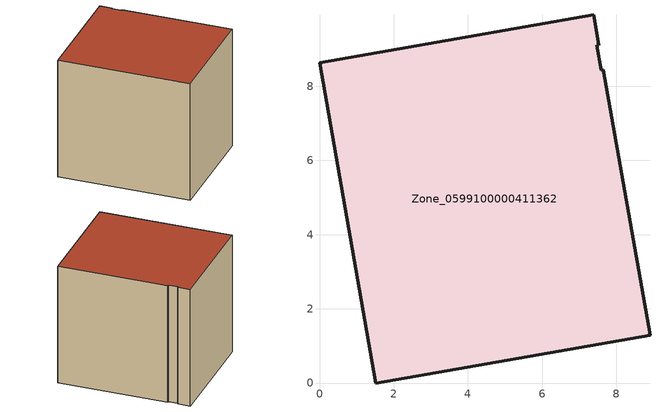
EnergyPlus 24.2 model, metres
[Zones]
Zone_0599100000411362
 floor ground (C_G): 7.39,9.92 7.53,9.11 7.47,9.1 7.59,8.43 7.65,8.44 8.9,1.29 1.51,0 0,8.63 z0
 wall outside (C_F): 1.51,0 8.9,1.29 7.65,8.44 7.59,8.43 7.47,9.1 7.53,9.11 7.39,9.92 0,8.63 1.51,0 z0:8.2
 roof outside (C_R): 7.53,9.11 7.39,9.92 0,8.63 1.51,0 8.9,1.29 7.65,8.44 7.59,8.43 7.47,9.1 z8.2
[BUILDING]
Pand.0599100000411362: North Axis=0; Terrain=City; Loads Convergence Tolerance Value=0.04; Temperature Convergence Tolerance Value=0.4; Solar Distribution=FullExterior; Maximum Number of Warmup Days=25; Minimum Number of Warmup Days=1
[Site:Location]
Rotterdam.The.Hague.AP_ZH_NLD Design_Conditions: Latitude=51.96; Longitude=4.45; Time Zone=1; Elevation=-4.5
[SITE:GROUNDTEMPERATURE:BUILDINGSURFACE]
18, 18, 18, 18, 18, 18, 18, 18, 18, 18, 18, 18
[MATERIAL] Thermal Absorptance=0.9; Solar Absorptance=0.7; Visible Absorptance=0.7
Name | Roughness | Thickness | Conductivity | Density | Specific Heat
G.TC.1992-2005 | MediumSmooth | 0.15 | 0.06 | 540 | 1210
F.TC.1992-2005 | Rough | 0.3 | 0.12 | 1920 | 840
R.TC.1992-2005 | MediumRough | 0.2 | 0.08 | 1500 | 1000
[CONSTRUCTION]
C_G: G.TC.1992-2005
C_F: F.TC.1992-2005
C_R: R.TC.1992-2005
[ZONE]
Zone_0599100000411362: Type=1; Multiplier=1; Ceiling Height=Autocalculate; Volume=Autocalculate; Floor Area=autocalculate; Part of Total Floor Area=Yes
[ZONEINFILTRATION:DESIGNFLOWRATE]
Infil_Zone_0599100000411362: Zone or ZoneList or Space or SpaceList=Zone_0599100000411362; Schedule=AlwaysOn; Design Flow Rate Calculation Method=Flow/Area; Flow Rate per Floor Area=0.0015; Constant Term Coefficient=1; Temperature Term Coefficient=0; Velocity Term Coefficient=0; Velocity Squared Term Coefficient=0
[HVACTEMPLATE:ZONE:IDEALLOADSAIRSYSTEM]
Zone_0599100000411362: Maximum Heating Supply Air Temperature=50; Minimum Cooling Supply Air Temperature=13; Maximum Heating Supply Air Humidity Ratio=0.0156; Minimum Cooling Supply Air Humidity Ratio=0.0077; Heating Limit=NoLimit; Cooling Limit=NoLimit; Dehumidification Control Type=ConstantSensibleHeatRatio; Cooling Sensible Heat Ratio=0.7; Dehumidification Setpoint=60; Humidification Control Type=None; Humidification Setpoint=30; Outdoor Air Method=None; Outdoor Air Flow Rate per Person=0.00944; Outdoor Air Flow Rate per Zone Floor Area=0; Outdoor Air Flow Rate per Zone=0; Demand Controlled Ventilation Type=None; Outdoor Air Economizer Type=NoEconomizer; Heat Recovery Type=None; Sensible Heat Recovery Effectiveness=0.7; Latent Heat Recovery Effectiveness=0.65
[ZONECONTROL:THERMOSTAT]
ThermostatControl_Zone_0599100000411362: Zone or ZoneList=Zone_0599100000411362; Control Type Schedule=DualSetpointControlType; Control 1=Thermostat_Zone_0599100000411362; Temperature Difference Between Cutout And Setpoint=0
[THERMOSTATSETPOINT:DUALSETPOINT]
Thermostat_Zone_0599100000411362: Heating Setpoint Temperature Schedule=HeatingSetpoint_Zone_0599100000411362; Cooling Setpoint Temperature Schedule=CoolingSetpoint_Zone_0599100000411362
[SCHEDULE:COMPACT]
HeatingSetpoint_Zone_0599100000411362: Through: 12/31, For: AllDays, Until: 24:00, 21
CoolingSetpoint_Zone_0599100000411362: Through: 12/31, For: AllDays, Until: 24:00, 24
DualSetpointControlType: Through: 12/31, For: AllDays, Until: 24:00, 4
AlwaysOn: Through: 12/31, For: AllDays, Until: 24:00, 1
